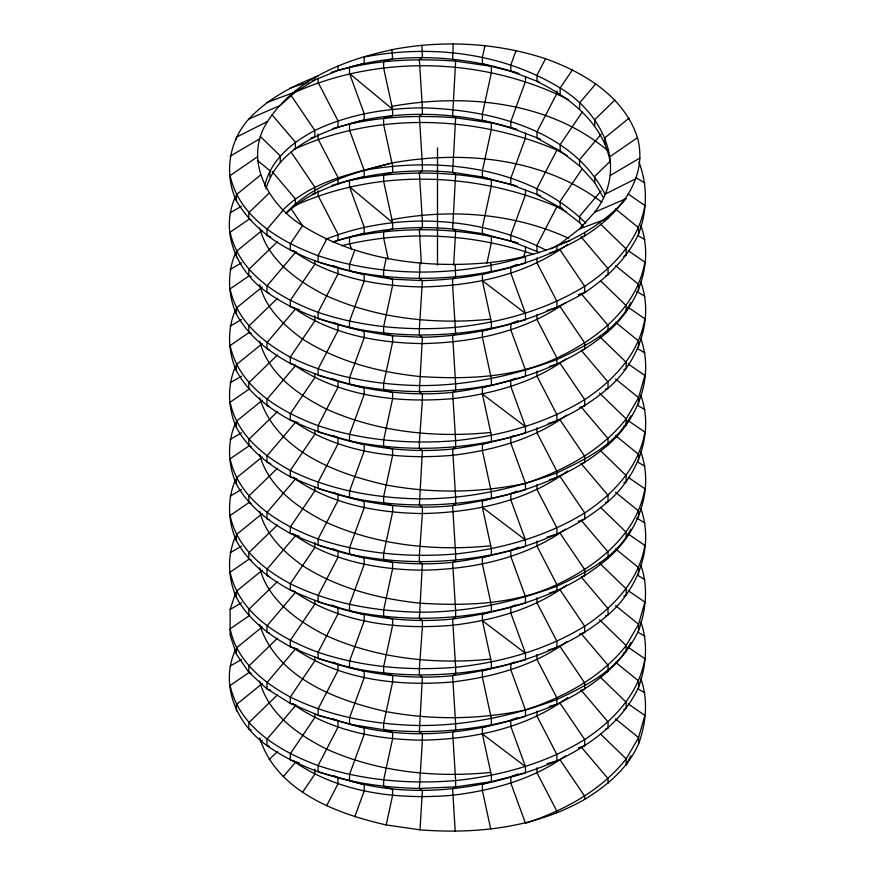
<?xml version="1.0" encoding="UTF-8"?>
<svg xmlns="http://www.w3.org/2000/svg" width="875" height="875" viewBox="0 0 875 875"><rect width="100%" height="100%" fill="white"/><g stroke="black" fill="none" stroke-linecap="round" stroke-linejoin="round"><path stroke-width="1.31" d="M420 263.255L419.355 278.545L422.384 280.623C478.942 279.344 535.784 264.611 584.697 235.933C617.837 215.25 648.802 179.463 637.47 137.703C624.247 96.556 584.052 72.548 545.53 58.723C496.18 42.591 442.87 39.856 391.956 49.678L389.725 50.247C342.956 60.441 294.602 79.647 267.542 121.505C242.736 159.425 268.133 204.531 302.564 225.706C358.127 260.662 426.464 268.702 490.733 262.511C540.969 256.681 592.091 237.267 626.172 198.592L594.727 212.166L579.6 228.856L560.164 243.797L550.9 248.916M453.272 43.75L452.616 59.041L455.645 61.119L491.378 66.336L518.919 73.391M453.644 265.103L455.645 231.088L452.616 229.009C412.639 225.17 372.006 229.075 333.812 241.62M640.806 678.508C648.342 699.606 646.166 723.122 638.575 743.903C627.758 768.294 607.053 785.794 584.697 799.356C535.008 827.87 476.262 834.203 420 829.828L422.384 790.541L419.355 788.462C366.188 787.27 311.15 776.705 266.973 745.533C236.688 724.423 219.264 684.764 235.583 649.611M386.192 258.366L383.622 270.189L383.622 276.478L392.602 279.169L422.384 280.623L419.355 328.913L419.355 335.202L422.384 337.28C478.942 336 535.784 321.267 584.697 292.589C607.064 277.67 627.047 258.628 638.575 233.986C647.369 210.995 647.795 185.117 638.947 162.072M484.969 45.533L482.398 57.356L482.398 63.645L491.378 66.336L491.378 72.625L482.398 114.012L482.398 120.302L516.294 129.38M486.916 263.167L491.378 242.605L491.378 236.305L482.398 233.625L452.616 229.009L455.645 174.431L452.616 172.353C411.917 168.372 370.617 172.692 331.778 185.555M259.7 737.855C276.38 791.208 336.372 813.673 386.192 824.939L392.602 795.375L392.602 789.086L383.622 786.395L383.622 780.106L392.602 738.719L392.602 732.419L383.622 729.739L349.519 724.15L318.095 715.247L290.303 703.358L266.973 688.877L248.828 672.306L236.425 654.194L230.125 635.141L230.125 609.47L235.583 592.955M594.727 212.166C628.841 168.263 603.312 113.783 560.164 87.992C502.173 52.456 430.259 44.33 364.186 57.028L364.186 63.328L338.002 70.481L312.255 80.959M235.583 253.006C226.986 272.398 227.905 294.995 236.425 314.256C248.489 336.175 268.691 351.63 290.303 363.409C340.692 386.827 397.119 398.092 452.616 392.361C507.927 384.464 564.747 368.648 608.027 331.625C637.788 305.955 654.522 263.419 640.806 225.258M235.583 309.663C226.986 329.055 227.905 351.652 236.425 370.913C248.489 392.831 268.691 408.286 290.303 420.066C340.692 443.483 397.119 454.748 452.616 449.017C507.927 441.12 564.747 425.305 608.027 388.281C637.788 362.611 654.522 320.075 640.806 281.914M235.583 366.319C226.986 385.711 227.905 408.319 236.425 427.569C248.489 449.487 268.691 464.942 290.303 476.722C340.692 500.139 397.119 511.416 452.616 505.684C507.927 497.777 564.747 481.961 608.027 444.938C637.788 419.267 654.522 376.731 640.806 338.57M235.583 422.975C226.986 442.367 227.905 464.975 236.425 484.225C248.489 506.144 268.691 521.598 290.303 533.378C340.692 556.795 397.119 568.072 452.616 562.341C507.927 554.433 564.747 538.617 608.027 501.594C637.788 475.923 654.522 433.387 640.806 395.227M235.583 479.642C226.986 499.023 227.905 521.631 236.425 540.881C248.489 562.8 268.691 578.255 290.303 590.034C340.692 613.452 397.119 624.728 452.616 618.997C507.927 611.089 564.747 595.284 608.027 558.25C637.788 532.58 654.522 490.044 640.806 451.883M235.583 536.298C226.986 555.68 227.905 578.288 236.425 597.538C248.489 619.456 268.691 634.911 290.303 646.702C340.692 670.108 397.119 681.384 452.616 675.653C507.927 667.745 564.747 651.941 608.027 614.906C637.788 589.236 654.522 546.7 640.806 508.539M331.898 605.019L338.002 607.556L338.002 613.856L318.095 652.291L318.095 658.591L364.186 671.366L364.186 677.666L349.519 717.85L349.519 724.15C418.25 743.662 492.045 731.511 556.905 704.233C590.417 688.286 622.486 665.066 638.575 630.591C646.166 609.809 648.342 586.294 640.806 565.195M333.123 662.178L338.002 664.212L338.002 670.512L318.095 708.947L318.095 715.247L364.186 728.022L364.186 734.322L349.519 774.506L349.519 780.806C418.25 800.33 492.045 788.167 556.905 760.889C590.417 744.942 622.486 721.722 638.575 687.247C646.166 666.466 648.342 642.95 640.806 621.852M517.048 717.708L510.814 720.158L510.814 726.458L525.481 766.642L525.481 772.931L491.378 781.67L455.645 786.888L419.355 788.462L422.384 740.173L422.384 733.884L419.355 731.806L422.384 677.228L419.355 675.15L419.355 668.85L422.384 626.861L422.384 620.572L419.355 618.494L422.384 563.905L419.355 561.827L419.355 555.538L422.384 513.548L422.384 507.248L419.355 505.17L422.384 450.592L419.355 448.514L419.355 442.225L422.384 400.236L422.384 393.936L419.355 391.858L422.384 337.28L392.602 335.825L383.622 333.134L383.622 326.845L392.602 285.458L392.602 279.169C334.95 270.342 268.538 254.461 236.425 200.944C223.912 174.048 228.845 141.028 248.828 119.044C267.739 98.842 292.436 85.695 318.095 76.103M514.555 662.025L510.814 663.502L510.814 669.791L525.481 709.986L525.481 716.275C479.653 730.188 431.244 734.442 383.622 729.739L383.622 723.439L392.602 682.062L392.602 675.763L383.622 673.083L383.622 666.783L392.602 625.406L392.602 619.106L383.622 616.427L383.622 610.127L392.602 568.75L392.602 562.45L383.622 559.77L383.622 553.47L392.602 512.094L392.602 505.794L383.622 503.114L383.622 496.814L392.602 455.438L392.602 449.137L383.622 446.458L383.622 440.158L392.602 398.781L392.602 392.481L383.622 389.791L383.622 383.502L392.602 342.114L392.602 335.825C348.556 329.667 303.833 318.128 266.973 292.283C236.688 271.162 219.264 231.514 235.583 196.35M264.688 186.287C270.134 160.147 292.337 142.319 314.836 130.484C348.272 114.395 385.503 108.237 422.384 107.833C489.913 109.637 571.67 129.008 605.062 194.272M265.902 188.978C278.381 146.912 325.402 129.325 364.186 119.984C414.892 109.659 467.753 113.859 516.928 129.467M354.758 250.239L349.519 264.6L349.519 270.889C407.663 282.986 468.639 280.23 525.481 263.025L525.481 256.725C458.314 276.883 384.913 277.802 318.095 255.697C280.525 241.762 239.345 217.777 230.125 175.591L257.283 156.898M516.053 50.542L510.814 64.903L510.814 71.192L539.492 82.195M523.228 257.491L525.481 251.344L525.481 246.302M354.758 816.812L364.186 790.978L364.186 784.689L318.095 771.903L318.095 765.603L338.002 727.169L338.002 720.869L333.123 718.845M249.67 275.45L230.125 288.903C236.589 320.578 263.145 342.519 290.303 357.12C330.323 376.852 375.025 384.694 419.355 385.569C466.43 385.831 512.892 375.911 556.905 359.57C584.817 346.434 616.317 331.144 630.886 302.466M630.886 415.778C616.317 444.456 584.817 459.747 556.905 472.883C512.892 489.234 466.43 499.144 419.355 498.881C375.025 498.006 330.323 490.164 290.303 470.433C263.145 455.831 236.589 433.891 230.125 402.216L249.67 388.762M249.67 502.075L230.125 515.528C236.589 547.214 263.145 569.144 290.303 583.745C330.323 603.487 375.025 611.319 419.355 612.194C466.43 612.456 512.892 602.547 556.905 586.195C584.817 573.059 616.317 557.769 630.886 529.102M630.886 642.414C616.317 671.081 584.817 686.383 556.905 699.508C512.892 715.859 466.43 725.78 419.355 725.506C375.025 724.642 330.323 716.8 290.303 697.058C263.145 682.456 236.589 660.527 230.125 628.841L249.67 615.387M630.886 755.727L626.172 765.166L626.172 758.866L638.575 737.614L644.875 715.4L628.152 703.894M326.627 239.214L318.095 255.697L318.095 261.986L364.186 274.772L364.186 281.061L349.519 321.256L349.519 327.545C407.663 339.642 468.639 336.886 525.481 319.681L525.481 313.381L510.814 273.197L510.814 266.897L517.048 264.447M545.53 58.723L536.998 75.195L536.998 81.495C570.456 97.541 603.706 124.075 610.312 162.673M567.328 155.717L556.905 150.073L536.998 188.519L536.998 194.808L560.164 207.605L579.6 222.556L583.166 226.483M566.169 211.739L556.905 206.73L536.998 245.175L536.998 251.464L539.317 252.744M326.627 805.788L338.002 783.825L338.002 777.525L333.123 775.502M572.436 69.902L560.164 87.992L560.164 94.292M582.4 111.847L560.164 144.648L560.164 150.948L579.6 165.9L594.727 182.591L603.127 197.192M582.4 168.503L560.164 201.316L560.164 207.605L562.745 208.436M580.103 228.561L582.4 225.159M302.564 792.28L314.836 774.178L314.836 769.136M283.216 210.175L266.973 229.327L266.973 235.627L270.681 236.994M567.722 244.289C526.203 275.002 473.189 285.863 422.384 286.923C378.197 286.3 332.369 277.988 295.4 252.459L266.973 285.983L266.973 292.283L269.445 293.191M565.567 302.597C524.212 331.942 472.358 342.595 422.384 343.58C378.197 342.967 332.369 334.644 295.4 309.116L266.973 342.639L266.973 348.939L269.445 349.858M595.842 83.792L579.6 102.944L579.6 109.244M567.722 470.914C526.203 501.637 473.189 512.487 422.384 513.548C378.197 512.936 332.369 504.613 295.4 479.084L266.973 512.608L266.973 518.908L269.445 519.827M601.059 134.291L579.6 159.6L579.6 165.9M565.567 529.233C524.212 558.578 472.358 569.22 422.384 570.205C378.197 569.592 332.369 561.269 295.4 535.752L266.973 569.275L266.973 575.564L269.445 576.483M601.059 190.947L579.6 216.256L579.6 222.556M567.722 697.539C526.203 728.263 473.189 739.112 422.384 740.173C378.197 739.561 332.369 731.248 295.4 705.72L266.973 739.244L266.973 745.533L269.445 746.452M283.216 776.737L295.4 762.377C341.042 793.428 398.792 799.827 452.616 795.255C492.373 790.398 532.733 779.57 565.567 755.858M285.95 213.117C312.922 184.188 352.559 172.933 389.725 163.559L391.956 162.991C462.952 150.161 542.894 157.675 601.869 202.234M269.052 193.156L248.828 212.756L248.828 219.056L251.256 220.095M277.473 241.642L248.828 269.412L248.828 275.713L251.256 276.752M277.473 298.298L248.828 326.069L248.828 332.369L251.256 333.408M277.473 354.955L248.828 382.725L248.828 389.025M277.473 411.611L248.828 439.381L248.828 445.681L251.256 446.72M614.939 100.034L594.727 119.634L594.727 125.934M277.473 468.267L248.828 496.048L248.828 502.337L251.256 503.387M610.127 161.361L594.727 176.291L594.727 182.591M277.473 524.923L248.828 552.705L248.828 558.994L251.256 560.044M277.473 581.58L248.828 609.361L248.828 615.65M277.473 638.236L248.828 666.017L248.828 672.306L251.256 673.356M277.473 694.892L248.828 722.673L248.828 728.962L251.256 730.013M269.052 759.719L277.473 751.548M282.297 210.689C311.106 180.786 353.533 173.283 391.956 162.991M286.322 213.369C307.464 193.058 336.273 183.444 364.186 176.641L364.186 170.341L349.519 130.156L349.519 123.856L364.186 119.984L364.186 113.684L349.519 73.5L349.519 67.2C403.823 51.997 462.208 55.727 515.703 72.483M260.356 175.208L236.425 194.644L236.425 200.944M262.27 230.3L236.425 251.3L236.425 257.6M262.27 286.967L236.425 307.956L236.425 314.256M262.27 343.623L236.425 364.613L236.425 370.913M262.27 400.28L236.425 421.269L236.425 427.569M629.005 118.18L605.062 137.616L605.062 143.916M262.27 456.936L236.425 477.936L236.425 484.225M262.27 513.592L236.425 534.592L236.425 540.881M262.27 570.248L236.425 591.248L236.425 597.538M262.27 626.905L236.425 647.905L236.425 654.194M262.27 683.561L236.425 704.561L236.425 710.85M260.356 741.77L262.27 740.217M269.445 406.514L266.973 405.595L266.973 399.295L295.4 365.772C341.042 396.834 398.792 403.233 452.616 398.661C492.789 393.717 533.695 382.769 566.65 358.433M270.681 463.63L266.973 462.252L266.973 455.952L295.4 422.428C341.042 453.491 398.792 459.889 452.616 455.317C492.789 450.373 533.695 439.425 566.65 415.089M269.445 633.139L266.973 632.22L266.973 625.931L295.4 592.408C341.042 623.459 398.792 629.858 452.616 625.286C492.789 620.342 533.695 609.405 566.65 585.058M270.681 690.255L266.973 688.877L266.973 682.588L295.4 649.064C341.042 680.116 398.792 686.514 452.616 681.942C492.789 676.998 533.695 666.061 566.65 641.714M249.67 218.794L230.125 232.247C239.345 274.433 280.525 298.419 318.095 312.353C362.261 327.163 409.369 331.144 455.645 327.337C500.861 322.547 545.737 310.231 584.697 286.289C613.331 267.509 639.002 240.395 644.875 205.494L628.152 193.988M249.67 332.106L230.125 345.559C239.345 387.756 280.525 411.731 318.095 425.666C362.261 440.475 409.369 444.456 455.645 440.65C500.861 435.859 545.737 423.544 584.697 399.613C613.331 380.822 639.002 353.708 644.875 318.806L628.152 307.3M610.312 156.384L637.47 137.703M249.67 445.419L230.125 458.872C239.345 501.069 280.525 525.044 318.095 538.978C362.261 553.788 409.369 557.769 455.645 553.962C500.861 549.172 545.737 536.867 584.697 512.925C613.331 494.134 639.002 467.02 644.875 432.119L628.152 420.613M249.67 558.731L230.125 572.184C239.345 614.381 280.525 638.356 318.095 652.291C362.261 667.1 409.369 671.092 455.645 667.275C500.861 662.495 545.737 650.18 584.697 626.237C613.331 607.447 639.002 580.333 644.875 545.431L628.152 533.925M249.67 672.055L230.125 685.497C239.345 727.694 280.525 751.669 318.095 765.603C362.261 780.423 409.369 784.405 455.645 780.587C500.861 775.808 545.737 763.492 584.697 739.55C613.331 720.759 639.002 693.645 644.875 658.744L628.152 647.237M230.125 156.209L259.744 138.819M230.125 212.866L241.511 206.183M230.125 269.522L241.511 262.839M230.125 326.178L241.511 319.495M230.125 382.834L241.511 376.152M610.312 175.416L639.942 158.025M230.125 439.502L241.511 432.808M230.125 496.158L241.511 489.464M230.125 552.814L241.511 546.12M230.125 609.47L241.511 602.777M230.125 666.127L241.511 659.433M267.542 121.505L236.425 137.156L236.425 139.672M605.062 194.184L636.18 178.533M248.828 119.044L280.273 105.47L295.4 91.93L314.836 80.128L314.836 76.978M623.744 256.298L626.172 255.248L626.172 248.959L600.436 224M623.744 369.611L626.172 368.561L626.172 362.272L599.484 336.394M623.744 426.267L626.172 425.217L626.172 418.928L638.575 397.666L644.875 375.462L628.152 363.956M623.744 482.923L626.172 481.873L626.172 475.584L600.436 450.625M623.744 596.236L626.172 595.197L626.172 588.897L599.484 563.019M623.744 652.892L626.172 651.853L626.172 645.553L638.575 624.291L644.875 602.087L628.152 590.581M623.744 709.548L626.172 708.509L626.172 702.209L600.436 677.261M293.923 92.739C379.925 53.987 484.422 57.509 568.487 99.684M293.923 149.395C376.141 111.803 474.37 115.073 556.905 150.073M292.72 206.577C375.2 168.47 473.966 171.544 556.905 206.73M325.806 239.236C396.003 211.422 479.128 215.95 546.263 250.294M333.123 242.484L338.002 240.45L364.186 233.297L364.186 226.997L349.519 186.812L349.519 180.512C404.064 169.422 461.344 170.417 514.981 185.697M518.295 320.611L510.814 323.553L510.814 329.853L525.481 370.037L525.481 376.337L482.398 387.756L482.398 394.056L491.378 435.433L491.378 441.733L482.398 444.412L482.398 450.712L491.378 492.089L491.378 498.389L482.398 501.069L482.398 507.369L491.378 548.745L491.378 555.045L482.398 557.736L482.398 564.025L491.378 605.413L491.378 611.702L482.398 614.392L482.398 620.681L491.378 662.069L491.378 668.358L482.398 671.048L482.398 677.337L491.378 718.725L491.378 725.014L482.398 727.705L482.398 733.994L491.378 775.381L491.378 781.67L482.398 784.361L482.398 790.65L490.733 829.084M515.802 378.252L510.814 380.209L510.814 386.509L525.481 426.694L525.481 432.994C468.639 450.198 407.663 452.955 349.519 440.858L349.519 434.569L364.186 394.373L364.186 388.084L318.095 375.298L318.095 369.009L338.002 330.564L338.002 324.275L333.123 322.241M514.555 435.4L510.814 436.877L510.814 443.166L525.481 483.35L525.481 489.65C468.639 506.855 407.663 509.611 349.519 497.514L349.519 491.225L364.186 451.041L364.186 444.741L318.095 431.966L318.095 425.666L338.002 387.22L338.002 380.931L331.898 378.394M517.048 491.072L510.814 493.533L510.814 499.822L525.481 540.006L525.481 546.306C468.639 563.511 407.663 566.267 349.519 554.181L349.519 547.881L364.186 507.697L364.186 501.397L318.095 488.622L318.095 482.322L338.002 443.877L338.002 437.587L333.123 435.553M518.295 547.247L510.814 550.189L510.814 556.478L525.481 596.673L525.481 602.962C468.639 620.167 407.663 622.923 349.519 610.837L349.519 604.538L364.186 564.353L364.186 558.053L318.095 545.278L318.095 538.978L338.002 500.533L338.002 494.244L333.123 492.209M515.802 604.877L510.814 606.845L510.814 613.134L525.481 653.33L525.481 659.619C468.639 676.823 407.663 679.58 349.519 667.494L349.519 661.194L364.186 621.009L364.186 614.709L318.095 601.934L318.095 595.634L338.002 557.2L338.002 550.9L333.123 548.866M518.295 773.872L510.814 776.814L510.814 783.114L525.481 823.298C563.631 810.578 600.863 790.967 626.172 758.866L600.436 733.917M266.973 102.473L295.4 91.93L295.4 90.355M579.6 228.856L608.027 218.312L608.027 216.737M605.555 275.887L608.027 274.969L608.027 268.669L581.328 237.18M605.555 332.544L608.027 331.625L608.027 325.325L581.328 293.836M605.555 389.2L608.027 388.281L608.027 381.981L581.328 350.492M605.555 445.856L608.027 444.938L608.027 438.648L581.328 407.148M605.555 502.512L608.027 501.594L608.027 495.305L581.328 463.805M605.555 559.169L608.027 558.25L608.027 551.961L581.328 520.472M605.555 615.825L608.027 614.906L608.027 608.617L581.328 577.128M605.555 672.481L608.027 671.562L608.027 665.273L581.328 633.784M605.555 729.137L608.027 728.23L608.027 721.93L581.328 690.441M290.303 87.992L308.383 82.195M310.964 138.031L314.836 136.784L314.836 130.484L291.069 95.419M312.255 194.272L314.836 193.441L314.836 187.152L291.069 152.075M560.164 243.797L570.5 240.483M580.825 237.18L584.697 235.933L584.697 232.783M578.244 294.656L584.697 292.589L584.697 286.289L560.164 250.097M582.116 350.077L584.697 349.245L584.697 342.956L560.164 306.753M579.534 407.564L584.697 405.902L584.697 399.613L560.164 363.409M580.825 463.805L584.697 462.558L584.697 456.269L560.164 420.066M578.244 521.292L584.697 519.214L584.697 512.925L560.164 476.722M582.116 576.702L584.697 575.87L584.697 569.581L560.164 533.378M579.534 634.189L584.697 632.538L584.697 626.237L560.164 590.034M580.825 690.43L584.697 689.194L584.697 682.894L560.164 646.702M578.244 747.917L584.697 745.85L584.697 739.55L560.164 703.358M331.188 72.395C371.317 59.959 413.963 58.067 455.645 61.119L452.616 115.697L455.645 117.775L491.378 122.992L491.378 129.281L482.398 170.669L482.398 176.958L491.378 179.648L491.378 185.938L482.398 227.325L482.398 233.625L518.142 243.108M332.5 128.68C372.236 116.528 414.422 114.778 455.645 117.775L452.616 172.353L482.398 176.958L516.928 186.123M341.666 245.7C404.392 230.223 471.909 233.264 533.017 254.231M549.434 253.083L556.905 250.972L556.905 246.247M546.952 310.439L556.905 307.628L556.905 301.339L536.998 262.894L536.998 257.852M549.434 366.395L556.905 364.284L556.905 357.995L536.998 319.55L536.998 314.519M548.198 423.402L556.905 420.941L556.905 414.652L536.998 376.206L536.998 371.175M549.434 479.708L556.905 477.597L556.905 471.308L536.998 432.863L536.998 427.831M546.952 537.075L556.905 534.253L556.905 527.964L536.998 489.519L536.998 484.487M549.434 593.02L556.905 590.92L556.905 584.62L536.998 546.175L536.998 541.144M548.198 650.038L556.905 647.577L556.905 641.277L536.998 602.831L536.998 597.8M549.434 706.344L556.905 704.233L556.905 697.933L536.998 659.488L536.998 654.456M546.952 763.7L556.905 760.889L556.905 754.589L536.998 716.155L536.998 711.112M364.186 170.341C440.027 156.516 528.828 166.961 585.823 223.136M391.956 106.334C465.248 93.22 549.128 101.259 607.906 150.708M391.956 219.647C450.942 208.534 513.887 213.062 568.761 238.35M490.733 319.167C435.258 324.702 377.825 318.894 326.627 295.881C298.069 281.531 268.155 260.466 259.7 227.938M490.733 432.48C435.258 438.014 377.825 432.206 326.627 409.194C298.069 394.844 268.155 373.778 259.7 341.25M490.733 545.792C435.258 551.327 377.825 545.519 326.627 522.506C298.069 508.156 268.155 487.091 259.7 454.562M490.733 659.105C435.258 664.65 377.825 658.831 326.627 635.819C298.069 621.48 268.155 600.403 259.7 567.886M490.733 772.428C435.258 777.962 377.825 772.144 326.627 749.131C298.069 734.792 268.155 713.716 259.7 681.198M386.192 824.939L420 829.828M517.606 243.031C463.181 227.227 404.961 225.848 349.519 237.18L349.519 243.469L351.816 249.747M540.728 139.213L510.814 127.848L510.814 121.559L525.481 81.364L525.481 76.333M540.728 195.869L510.814 184.505L510.814 178.216L525.481 138.02L525.481 132.989M296.756 252.164L290.303 250.097L290.303 243.797L302.564 225.706L291.069 208.742M299.338 309.652L290.303 306.753L290.303 300.453L314.836 264.261L314.836 260.488M295.466 365.072L290.303 363.409L290.303 357.12L314.836 320.917L314.836 315.886M298.047 422.548L290.303 420.066L290.303 413.777L314.836 377.573L314.836 373.8M296.756 478.8L290.303 476.722L290.303 470.433L314.836 434.23L314.836 430.456M299.338 536.277L290.303 533.378L290.303 527.089L314.836 490.886L314.836 487.113M295.466 591.697L290.303 590.034L290.303 583.745L314.836 547.542L314.836 542.511M298.047 649.184L290.303 646.702L290.303 640.402L314.836 604.209L314.836 600.425M296.756 705.425L290.303 703.358L290.303 697.058L314.836 660.866L314.836 657.081M299.338 762.913L290.303 760.014L290.303 753.714L314.836 717.522L314.836 713.737M536.998 251.464L510.814 241.161L510.814 234.872L525.481 194.677L525.481 189.645M333.123 265.584L338.002 267.619L338.002 273.908L318.095 312.353L318.095 318.642L364.186 331.428L364.186 337.717L349.519 377.912L349.519 384.202C396.2 393.947 444.566 393.859 491.378 385.077L491.378 378.777L482.398 337.4L482.398 331.1L491.378 328.42L491.378 322.12L482.398 280.744L482.398 274.444L491.378 271.764L490.733 262.511M560.164 150.948L536.998 138.152L536.998 131.863L556.905 93.417L556.905 90.902M635.666 177.559L644.875 182.963M637.962 235.561L644.875 239.619M636.814 291.55L644.875 296.275M637.962 348.884L644.875 352.942M637.962 405.541L644.875 409.598M637.962 462.197L644.875 466.255M636.814 518.175L644.875 522.911M637.962 575.509L644.875 579.567M637.962 632.166L644.875 636.223M637.962 688.822L644.875 692.88M628.152 250.644L644.875 262.15C636.858 308.088 596.827 339.248 556.905 357.995C514.391 378.055 466.123 379.378 420 376.567C378.864 372.214 337.695 361.539 302.564 339.019C283.762 325.412 265.256 307.923 259.7 284.594M628.152 477.269L644.875 488.775C636.858 534.723 596.827 565.873 556.905 584.62C514.391 604.68 466.123 606.003 420 603.192C378.864 598.85 337.695 588.164 302.564 565.644C283.762 552.038 265.256 534.548 259.7 511.23M482.398 280.744L525.481 313.381M482.398 394.056L525.481 426.694M482.398 507.369L525.481 540.006M482.398 620.681L525.481 653.33M482.398 733.994L525.481 766.642M615.541 208.983L638.575 227.697L638.575 233.986M615.541 265.639L638.575 284.353L638.575 290.642M615.541 322.295L638.575 341.009L638.575 347.309M615.541 378.952L638.575 397.666L638.575 403.966M615.541 435.608L638.575 454.322L638.575 460.622M257.37 160.464L269.938 170.669L269.938 176.958M615.541 492.264L638.575 510.978L638.575 517.278M615.541 548.92L638.575 567.634L638.575 573.934M615.541 605.587L638.575 624.291L638.575 630.591M615.541 662.244L638.575 680.947L638.575 687.247M615.541 718.9L638.575 737.614L638.575 743.903M349.519 73.5L392.602 109.288L392.602 115.588L383.622 118.267L383.622 124.567L392.602 165.944L392.602 172.244L383.622 174.923L383.622 181.223L392.602 222.6L392.602 228.9L383.622 231.58L383.622 237.88L388.227 259.077M349.519 186.812L392.602 222.6M293.377 250.655L295.4 252.459M293.377 307.311L295.4 309.116M293.377 477.28L295.4 479.084M293.377 533.936L295.4 535.752M293.377 703.916L295.4 705.72M293.377 760.572L295.4 762.377M600.436 280.656L626.172 305.616L626.172 311.905M599.484 393.05L626.172 418.928C600.863 451.019 563.631 470.63 525.481 483.35C479.686 492.975 432.184 493.642 386.192 484.991C336.372 473.725 276.38 451.27 259.7 397.906M260.269 136.423L280.273 155.837L280.273 162.127M600.436 507.292L626.172 532.241L626.172 538.541M599.484 619.675L626.172 645.553C600.863 677.655 563.631 697.266 525.481 709.986C479.686 719.611 432.184 720.267 386.192 711.616C336.372 700.361 276.38 677.895 259.7 624.542M272.147 114.866L295.4 142.286L295.4 148.586M272.147 171.522L295.4 198.942L295.4 205.242M581.328 747.097L608.027 778.586L608.027 783.311M560.164 760.014L584.697 796.206L584.697 799.356M391.956 49.678L392.602 58.931L383.622 61.611L383.622 67.911L392.602 109.288M455.208 264.677L455.645 276.97L452.616 279.048L452.616 285.348L455.645 333.627L452.616 335.705L455.645 383.994L455.645 390.283L452.616 392.361L455.645 440.65L455.645 446.939L452.616 449.017L455.645 497.306L455.645 503.595L452.616 505.684L455.645 553.962L455.645 560.263L452.616 562.341L455.645 610.619L455.645 616.919L452.616 618.997L455.645 667.275L455.645 673.575L452.616 675.653L455.645 723.931L455.645 730.231L452.616 732.309L455.645 780.587L455.645 786.888L452.616 788.966L455.208 831.25M421.947 45.172L422.384 57.466L419.355 59.544L422.384 107.833L422.384 114.122L419.355 116.2L422.384 164.489L422.384 170.778L419.355 172.867L422.384 221.145L422.384 227.445L419.355 229.523L421.367 263.802M556.905 812.82L556.905 811.245L536.998 772.811L536.998 767.769M437.5 147.798L437.5 265.158M338.002 65.756L338.002 70.481M338.002 127.137L338.002 120.838L318.095 82.403L318.095 78.619M338.002 183.794L338.002 177.494L318.095 139.059L318.095 134.017M338.002 240.45L338.002 234.15L318.095 195.716L318.095 190.673"/></g></svg>
